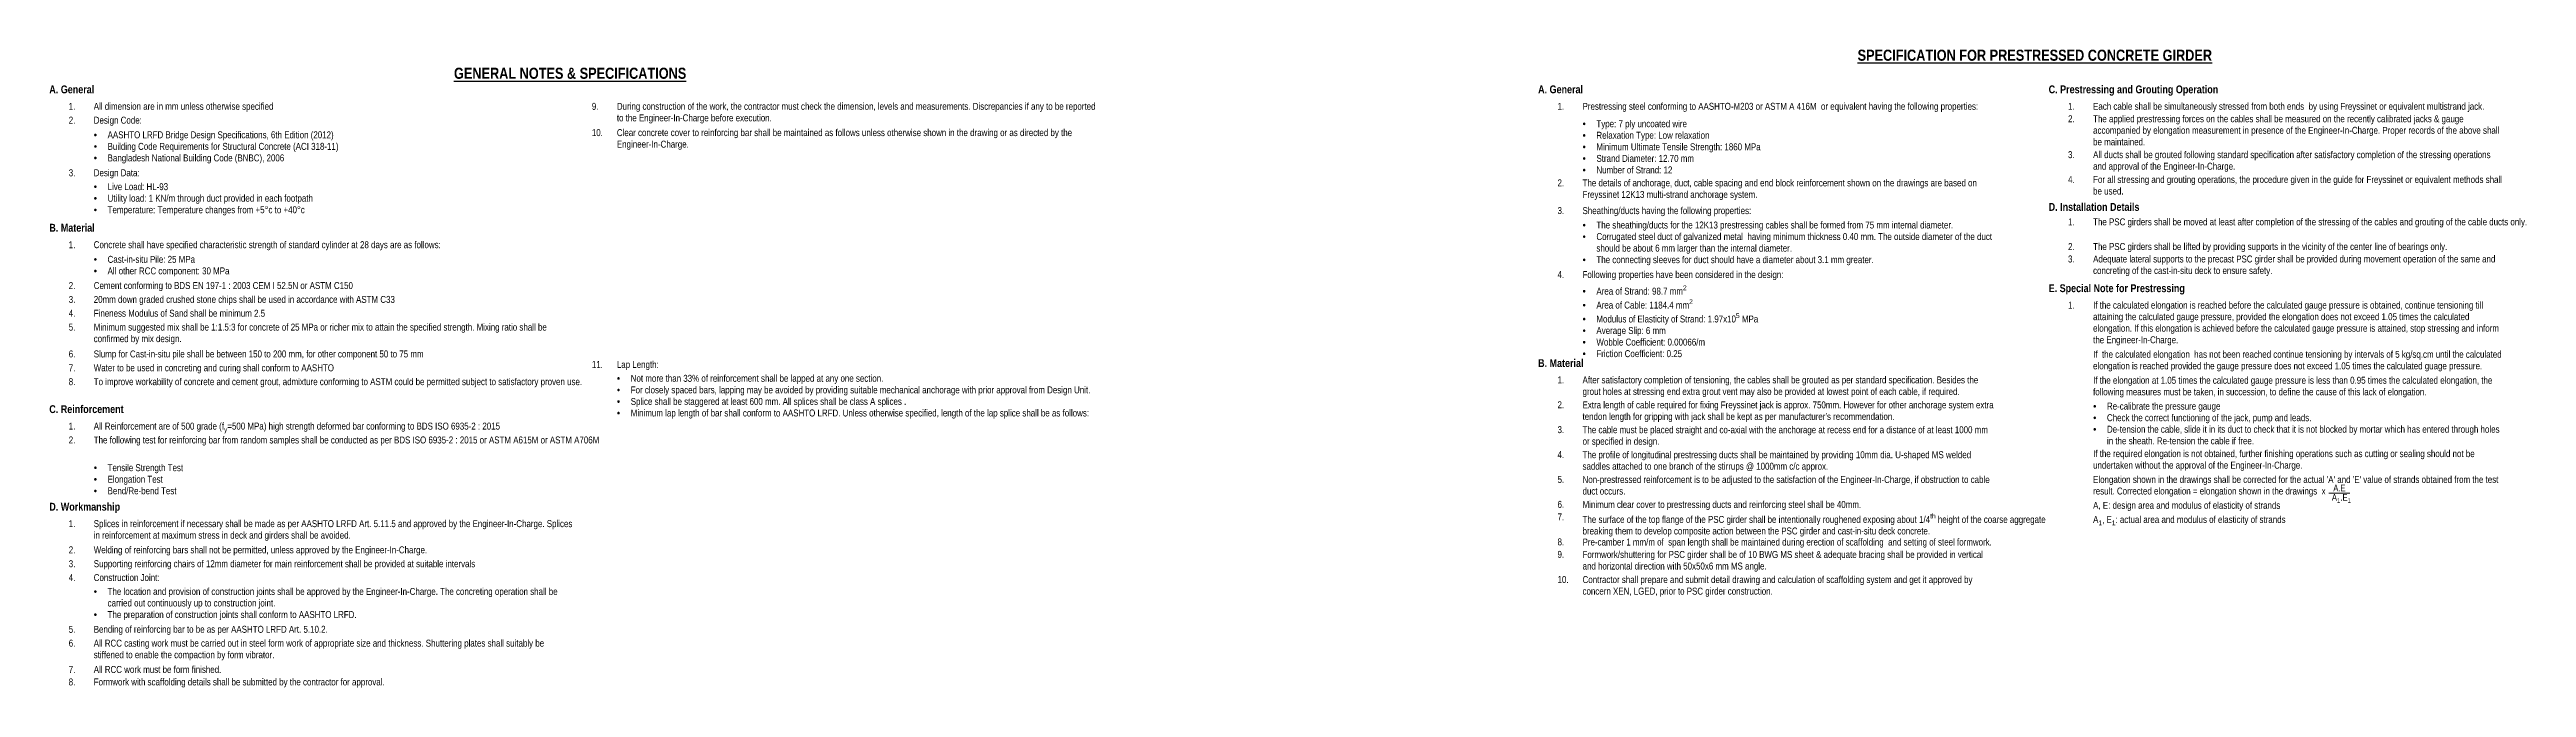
# Model space of a CAD drawing. Header units: millimetres. Extents: x 105 to 209081, y -582 to 17080.
# Drawn here: x 105 to 998, y 23 to 253 of the extents above; entities that cross this region are included whole.
import ezdxf

# ---------------------------------------------------------------- set-up
doc = ezdxf.new("R2010")
doc.units = ezdxf.units.MM
doc.layers.add('Text', color=7, linetype='Continuous')
doc.layers.add('Text @ 1', color=7, linetype='Continuous')
doc.styles.add('SWIS_B_N', font='ARIALNB.TTF', dxfattribs={"height": 2.5})
doc.styles.add('SWIS_R_N', font='ARIALN.TTF', dxfattribs={"height": 2.5})

msp = doc.modelspace()

# ---------------------------------------------------------------- linework, layer by layer
at = {"layer": 'Text', "lineweight": 13}
msp.add_line((927.06, 93.05), (934.62, 93.05), dxfattribs=at)

# ---------------------------------------------------------------- texts
at = {"layer": 'Text @ 1'}
for s, width, insert, char_height, attachment_point, style in [('{\\LSPECIFICATION FOR PRESTRESSED CONCRETE GIRDER }', 156.3803, (821.04, 251.03), 4, 5, 'SWIS_B_N'), ('{\\LGENERAL NOTES & SPECIFICATIONS}', 92.3181, (293, 244.52), 4, 5, 'SWIS_B_N'), ('A. General', 98.873, (105.24, 240.15), 2.825, 1, 'SWIS_B_N'), ('1.', 7.7824, (112.24, 233.87), 2.5, 1, 'SWIS_R_N'), ('All dimension are in mm unless otherwise specified', 172.5787, (121.26, 233.87), 2.5, 1, 'SWIS_R_N'), ('9.', 7.7824, (300.83, 233.87), 2.5, 1, 'SWIS_R_N'), ('During construction of the work, the contractor must check the dimension, levels and measurements. Discrepancies if any to be reported to the Engineer-In-Charge before execution.    ', 172.5787, (309.85, 233.87), 2.5, 1, 'SWIS_R_N'), ('A. General', 98.873, (641.97, 240.15), 2.825, 1, 'SWIS_B_N'), ('1.', 7.7824, (648.97, 233.87), 2.5, 1, 'SWIS_R_N'), ('{\\C7;Prestressing steel conforming to AASHTO-M203 or ASTM A 416M  or equivalent having the following properties: }', 148.2477, (657.99, 233.87), 2.5, 1, 'SWIS_R_N'), ('C. {\\fSwis721 Cn BT|b1|i0|c0|p34;\\C7;Prestressing and Grouting Operation}', 98.873, (826.03, 240.15), 2.825, 1, 'SWIS_B_N'), ('1.', 7.7824, (833.03, 233.87), 2.5, 1, 'SWIS_R_N'), ('{\\C7;Each cable shall be simultaneously stressed from both ends  by using Freyssinet or equivalent multistrand jack.\\P  }', 148.233, (842.05, 233.87), 2.5, 1, 'SWIS_R_N'), ('2.', 7.7824, (112.24, 228.87), 2.5, 1, 'SWIS_R_N'), ('\\pi-7.5,l7.5,t5,7.5;{\\fSymbol|b0|i0|c2|p18;·^I}AASHTO LRFD Bridge Design Specifications, 6th Edition (2012) \\P{\\fSymbol|b0|i0|c2|p18;·^I}Building Code Requirements for Structural Concrete (ACI 318-11) \\P{\\fSymbol|b0|i0|c2|p18;·^I}Bangladesh National Building Code (BNBC), 2006 ', 172.5787, (121.26, 223.59), 2.5, 1, 'SWIS_R_N'), ('Design Code:', 172.5787, (121.26, 228.87), 2.5, 1, 'SWIS_R_N'), ('10.', 7.7824, (300.83, 224.38), 2.5, 1, 'SWIS_R_N'), ('Clear concrete cover to reinforcing bar shall be maintained as follows unless otherwise shown in the drawing or as directed by the Engineer-In-Charge. ', 172.5787, (309.85, 224.38), 2.5, 1, 'SWIS_R_N'), ('\\pi-72.5,l72.5,t5;{\\fSymbol|b0|i0|c2|p18;\\C7;·^I}Type: 7 ply uncoated wire \\P\\pi-7.5,l7.5,t5,7.5;{\\fSymbol|b0|i0|c2|p18;·^I}Relaxation Type: Low relaxation \\P{\\fSymbol|b0|i0|c2|p18;·^I}Minimum Ultimate Tensile Strength: 1860 MPa \\P{\\fSymbol|b0|i0|c2|p18;·^I}Strand Diameter: 12.70 mm \\P{\\fSymbol|b0|i0|c2|p18;·^I}Number of Strand: 12', 172.5787, (657.99, 227.59), 2.5, 1, 'SWIS_R_N'), ('2.', 7.7824, (833.03, 229.38), 2.5, 1, 'SWIS_R_N'), ('{\\C7;The applied prestressing forces on the cables shall be measured on the recently calibrated jacks & gauge accompanied by elongation measurement in presence of the Engineer-In-Charge. Proper records of the above shall be maintained.}', 148.233, (842.05, 229.38), 2.5, 1, 'SWIS_R_N'), ('3.', 7.7824, (833.03, 216.43), 2.5, 1, 'SWIS_R_N'), ('{\\C7;All ducts shall be grouted following standard specification after satisfactory completion of the stressing operations and approval of the Engineer-In-Charge.}', 148.233, (842.05, 216.43), 2.5, 1, 'SWIS_R_N'), ('3.', 7.7824, (112.24, 209.89), 2.5, 1, 'SWIS_R_N'), ('Design Data:', 172.5787, (121.26, 209.89), 2.5, 1, 'SWIS_R_N'), ('2.', 7.7824, (648.97, 206.25), 2.5, 1, 'SWIS_R_N'), ('{\\C7;The details of anchorage, duct, cable spacing and end block reinforcement shown on the drawings are based on Freyssinet 12K13 multi-strand anchorage system. }', 148.1938, (657.99, 206.25), 2.5, 1, 'SWIS_R_N'), ('4.', 7.7824, (833.03, 207.47), 2.5, 1, 'SWIS_R_N'), ('{\\C7;For all stressing and grouting operations, the procedure given in the guide for Freyssinet or equivalent methods shall be used.}', 148.233, (842.05, 207.47), 2.5, 1, 'SWIS_R_N'), ('\\pi-5,l5,t5,7.5;{\\fSymbol|b0|i0|c2|p18;·^I}Live Load: HL-93\\P{\\fSymbol|b0|i0|c2|p18;·^I}Utility load: 1 KN/m through duct provided in each footpath\\P{\\fSymbol|b0|i0|c2|p18;·^I}Temperature: Temperature changes from +5°c to +40°c  ', 172.5787, (121.26, 204.89), 2.5, 1, 'SWIS_R_N'), ('D. {\\fSwis721 Cn BT|b1|i0|c0|p34;\\C7;Installation Details }', 98.873, (826.03, 197.74), 2.825, 1, 'SWIS_B_N'), ('B. Material', 98.873, (105.24, 190.23), 2.825, 1, 'SWIS_B_N'), ('3.', 7.7824, (648.97, 196.28), 2.5, 1, 'SWIS_R_N'), ('{\\C7;Sheathing/ducts having the following properties:}', 148.1938, (657.99, 196.24), 2.5, 1, 'SWIS_R_N'), ('\\pi-5,l5,t5,7.5;{\\fSymbol|b0|i0|c2|p18;·^I}The sheathing/ducts for the 12K13 prestressing cables shall be formed from 75 mm internal diameter.\\P{\\fSymbol|b0|i0|c2|p18;·^I}Corrugated steel duct of galvanized metal  having minimum thickness 0.40 mm. The outside diameter of the duct \\P\\pi0,t7.5;should be about 6 mm larger than the internal diameter.\\P\\pi-5,t5,7.5;{\\fSymbol|b0|i0|c2|p18;·^I}The connecting sleeves for duct should have a diameter about 3.1 mm greater.', 149.7865, (657.99, 191.05), 2.5, 1, 'SWIS_R_N'), ('1.', 7.7824, (833.03, 192.19), 2.5, 1, 'SWIS_R_N'), ('{\\C7;The PSC girders shall be moved at least after completion of the stressing of the cables and grouting of the cable ducts only.}', 148.233, (842.05, 192.19), 2.5, 1, 'SWIS_R_N'), ('1.', 7.7824, (112.24, 183.95), 2.5, 1, 'SWIS_R_N'), ('\\pi-5,l5,t5,7.5;{\\fSymbol|b0|i0|c2|p18;·^I}Cast-in-situ Pile: 25 MPa\\P{\\fSymbol|b0|i0|c2|p18;·^I}All other RCC component: 30 MPa ', 172.5787, (121.26, 178.67), 2.5, 1, 'SWIS_R_N'), ('Concrete shall have specified characteristic strength of standard cylinder at 28 days are as follows:', 172.5787, (121.26, 183.95), 2.5, 1, 'SWIS_R_N'), ('3.', 7.7824, (833.03, 178.8), 2.5, 1, 'SWIS_R_N'), ('2.', 7.7824, (833.03, 183.29), 2.5, 1, 'SWIS_R_N'), ('{\\C7;Adequate lateral supports to the precast PSC girder shall be provided during movement operation of the same and concreting of the cast-in-situ deck to ensure safety.}', 148.233, (842.05, 178.8), 2.5, 1, 'SWIS_R_N'), ('{\\C7;The PSC girders shall be lifted by providing supports in the vicinity of the center line of bearings only.}', 148.233, (842.05, 183.29), 2.5, 1, 'SWIS_R_N'), ('4.', 7.7824, (648.97, 173.17), 2.5, 1, 'SWIS_R_N'), ('{\\C7;Following properties have been considered in the design:}', 172.5787, (657.99, 173.17), 2.5, 1, 'SWIS_R_N'), ('3.', 7.7824, (112.24, 164.22), 2.5, 1, 'SWIS_R_N'), ('2.', 7.7824, (112.24, 169.22), 2.5, 1, 'SWIS_R_N'), ('Cement conforming to BDS EN 197-1 : 2003 CEM I 52.5N or ASTM C150 ', 172.5787, (121.26, 169.22), 2.5, 1, 'SWIS_R_N'), ('20mm down graded crushed stone chips shall be used in accordance with ASTM C33', 172.5787, (121.26, 164.22), 2.5, 1, 'SWIS_R_N'), ('\\A1;\\pi-5,l5,t5;{\\fSymbol|b0|i0|c2|p18;\\C7;·^I}Area of Strand: 98.7 mm{\\H0.7x;\\S2^ ;\\H1.4286x;\\P\\pt5,7.5;\\fSymbol|b0|i0|c2|p18;·^I\\fArial Narrow|b0|i0|c0|p34;Area of Cable: 1184.4 mm\\H0.7x;\\S2^ ;\\H1.4286x;\\P\\fSymbol|b0|i0|c2|p18;·^I\\fArial Narrow|b0|i0|c0|p34;Modulus of Elasticity of Strand: 1.97x10\\H0.7x;\\S5^ ;\\H1.4286x; MPa\\P\\fSymbol|b0|i0|c2|p18;\\H0.99998x;·^I\\fArial Narrow|b0|i0|c0|p34;Average Slip: 6 mm\\P\\fSymbol|b0|i0|c2|p18;·^I\\fArial Narrow|b0|i0|c0|p34;Wobble Coefficient: 0.00066/m\\P\\fSymbol|b0|i0|c2|p18;·^I\\fArial Narrow|b0|i0|c0|p34;Friction Coefficient: 0.25}', 147.9419, (657.99, 168.04), 2.5, 1, 'SWIS_R_N'), ('E. {\\fSwis721 Cn BT|b1|i0|c0|p34;\\C7;Special Note for Prestressing\\P }', 98.873, (826.03, 168.42), 2.825, 1, 'SWIS_B_N'), ('1.', 7.7824, (833.03, 162.15), 2.5, 1, 'SWIS_R_N'), ('{\\C7;If the calculated elongation is reached before the calculated gauge pressure is obtained, continue tensioning till attaining the calculated gauge pressure, provided the elongation does not exceed 1.05 times the calculated elongation. If this elongation is achieved before the calculated gauge pressure is attained, stop stressing and inform the Engineer-In-Charge.}', 148.233, (842.05, 162.15), 2.5, 1, 'SWIS_R_N'), ('4.', 7.7824, (112.24, 159.22), 2.5, 1, 'SWIS_R_N'), ('5.', 7.7824, (112.24, 154.22), 2.5, 1, 'SWIS_R_N'), ('Minimum suggested mix shall be 1:1.5:3 for concrete of 25 MPa or richer mix to attain the specified strength. Mixing ratio shall be confirmed by mix design.', 172.5787, (121.26, 154.22), 2.5, 1, 'SWIS_R_N'), ('Fineness Modulus of Sand shall be minimum 2.5', 172.5787, (121.26, 159.22), 2.5, 1, 'SWIS_R_N'), ('6.', 7.7824, (112.24, 144.54), 2.5, 1, 'SWIS_R_N'), ('Slump for Cast-in-situ pile shall be between 150 to 200 mm, for other component 50 to 75 mm', 172.5787, (121.26, 144.54), 2.5, 1, 'SWIS_R_N'), ('{\\C7;If  the calculated elongation  has not been reached continue tensioning by intervals of 5 kg/sq.cm until the calculated elongation is reached provided the gauge pressure does not exceed 1.05 times the calculated guage pressure.}', 148.233, (842.05, 144.41), 2.5, 1, 'SWIS_R_N'), ('8.', 7.7824, (112.24, 134.54), 2.5, 1, 'SWIS_R_N'), ('7.', 7.7824, (112.24, 139.54), 2.5, 1, 'SWIS_R_N'), ('Water to be used in concreting and curing shall conform to AASHTO ', 172.5787, (121.26, 139.54), 2.5, 1, 'SWIS_R_N'), ('To improve workability of concrete and cement grout, admixture conforming to ASTM could be permitted subject to satisfactory proven use.   ', 172.5787, (121.26, 134.54), 2.5, 1, 'SWIS_R_N'), ('11.', 7.7824, (300.83, 140.75), 2.5, 1, 'SWIS_R_N'), ('\\pi-5,l5,t5,7.5;{\\fSymbol|b0|i0|c2|p18;·^I}Not more than 33% of reinforcement shall be lapped at any one section.\\P{\\fSymbol|b0|i0|c2|p18;·^I}For closely spaced bars, lapping may be avoided by providing suitable mechanical anchorage with prior approval from Design Unit.\\P{\\fSymbol|b0|i0|c2|p18;·^I}Splice shall be staggered at least 600 mm. All splices shall be class A splices .\\P{\\fSymbol|b0|i0|c2|p18;·^I}Minimum lap length of bar shall conform to AASHTO LRFD. Unless otherwise specified, length of the lap splice shall be as follows: ', 172.5787, (309.85, 135.75), 2.5, 1, 'SWIS_R_N'), ('Lap Length: ', 172.5787, (309.85, 140.75), 2.5, 1, 'SWIS_R_N'), ('B. Material', 98.873, (641.97, 141.4), 2.825, 1, 'SWIS_B_N'), ('1.', 7.7824, (648.97, 135.17), 2.5, 1, 'SWIS_R_N'), ('{\\C7;After satisfactory completion of tensioning, the cables shall be grouted as per standard specification. Besides the grout holes at stressing end extra grout vent may also be provided at lowest point of each cable, if required.}', 148.2477, (657.99, 135.17), 2.5, 1, 'SWIS_R_N'), ('{\\C7;If the elongation at 1.05 times the calculated gauge pressure is less than 0.95 times the calculated elongation, the following measures must be taken, in succession, to define the cause of this lack of elongation.}', 148.233, (842.05, 135.04), 2.5, 1, 'SWIS_R_N'), ('2.', 7.7824, (648.97, 126.21), 2.5, 1, 'SWIS_R_N'), ("{\\C7;Extra length of cable required for fixing Freyssinet jack is approx. 750mm. However for other anchorage system extra tendon length for gripping with jack shall be kept as per manufacturer's recommendation.}", 148.1938, (657.99, 126.16), 2.5, 1, 'SWIS_R_N'), ('\\pi-5,l5,t5,7.5;{\\fSymbol|b0|i0|c2|p18;\\C7;·^I}Re-calibrate the pressure gauge\\P{\\fSymbol|b0|i0|c2|p18;·^I}Check the correct functioning of the jack, pump and leads.\\P{\\fSymbol|b0|i0|c2|p18;·^I}De-tension the cable, slide it in its duct to check that it is not blocked by mortar which has entered through holes \\P\\pi0,t7.5;in the sheath. Re-tension the cable if free.', 147.9419, (842.05, 125.71), 2.5, 1, 'SWIS_R_N'), ('C. Reinforcement', 98.873, (105.24, 124.79), 2.825, 1, 'SWIS_B_N'), ('1.', 7.7824, (112.24, 118.51), 2.5, 1, 'SWIS_R_N'), ('\\A1;All Reinforcement are of 500 grade (f{\\H0.7x;\\S^ y;}=500 MPa) high strength deformed bar conforming to BDS ISO 6935-2 : 2015 ', 172.5787, (121.26, 118.51), 2.5, 1, 'SWIS_R_N'), ('3.', 7.7824, (648.97, 117.24), 2.5, 1, 'SWIS_R_N'), ('{\\C7;The cable must be placed straight and co-axial with the anchorage at recess end for a distance of at least 1000 mm or specified in design.}', 148.1938, (657.99, 117.2), 2.5, 1, 'SWIS_R_N'), ('2.', 7.7824, (112.24, 113.51), 2.5, 1, 'SWIS_R_N'), ('The following test for reinforcing bar from random samples shall be conducted as per BDS ISO 6935-2 : 2015 or ASTM A615M or ASTM A706M ', 172.5787, (121.26, 113.51), 2.5, 1, 'SWIS_R_N'), ('4.', 7.7824, (648.97, 108.23), 2.5, 1, 'SWIS_R_N'), ('{\\C7;The profile of longitudinal prestressing ducts shall be maintained by providing 10mm dia. U-shaped MS welded saddles attached to one branch of the stirrups @ 1000mm c/c approx.\\P }', 148.1938, (657.99, 108.19), 2.5, 1, 'SWIS_R_N'), ('{\\C7;If the required elongation is not obtained, further finishing operations such as cutting or sealing should not be undertaken without the approval of the Engineer-In-Charge.}', 148.233, (842.05, 108.58), 2.5, 1, 'SWIS_R_N'), ('\\pi-5,l5,t5,7.5;{\\fSymbol|b0|i0|c2|p18;·^I}Tensile Strength Test\\P{\\fSymbol|b0|i0|c2|p18;·^I}Elongation Test\\P{\\fSymbol|b0|i0|c2|p18;·^I}Bend/Re-bend Test', 172.5787, (121.26, 103.51), 2.5, 1, 'SWIS_R_N'), ('5.', 7.7824, (648.97, 99.28), 2.5, 1, 'SWIS_R_N'), ('{\\C7;Non-prestressed reinforcement is to be adjusted to the satisfaction of the Engineer-In-Charge, if obstruction to cable duct occurs.}', 148.1938, (657.99, 99.24), 2.5, 1, 'SWIS_R_N'), ("{\\C7;Elongation shown in the drawings shall be corrected for the actual 'A' and 'E' value of strands obtained from the test result. Corrected elongation = elongation shown in the drawings  x }", 148.233, (842.05, 99.26), 2.5, 1, 'SWIS_R_N'), ('D. Workmanship', 98.873, (105.24, 89.59), 2.825, 1, 'SWIS_B_N'), ('6.', 7.7824, (648.97, 90.28), 2.5, 1, 'SWIS_R_N'), ('{\\C7;Minimum clear cover to prestressing ducts and reinforcing steel shall be 40mm.}', 148.1938, (657.99, 90.24), 2.5, 1, 'SWIS_R_N'), ('{\\C7;A, E: design area and modulus of elasticity of strands}', 148.233, (842.05, 89.93), 2.5, 1, 'SWIS_R_N'), ('\\A1;{\\C7;A\\H0.7x;\\S^ 1;\\H1.4286x;.E\\H0.7x;\\S^ 1;}', 148.233, (928.14, 92.76), 2.375, 1, 'SWIS_R_N'), ('{\\C7; A.E}', 148.233, (927.9, 96.11), 2.375, 1, 'SWIS_R_N'), ('1.', 7.7824, (112.24, 83.32), 2.5, 1, 'SWIS_R_N'), ('Splices in reinforcement if necessary shall be made as per AASHTO LRFD Art. 5.11.5 and approved by the Engineer-In-Charge. Splices in reinforcement at maximum stress in deck and girders shall be avoided. ', 172.5787, (121.26, 83.32), 2.5, 1, 'SWIS_R_N'), ('7.', 7.7824, (648.97, 85.74), 2.5, 1, 'SWIS_R_N'), ('\\A1;{\\C7;The surface of the top flange of the PSC girder shall be intentionally roughened exposing about 1/4\\H0.7x;\\Sth^ ;\\H1.4286x; height of the coarse aggregate breaking them to develop composite action between the PSC girder and cast-in-situ deck concrete.\\P \\P }', 148.1938, (657.99, 85.7), 2.5, 1, 'SWIS_R_N'), ('\\A1;{\\C7;A\\H0.7x;\\S^ 1;\\H1.4286x;, E\\H0.7x;\\S^ 1;\\H1.4286x;: actual area and modulus of elasticity of strands}', 148.233, (842.05, 84.83), 2.5, 1, 'SWIS_R_N'), ('2.', 7.7824, (112.24, 73.87), 2.5, 1, 'SWIS_R_N'), ('Welding of reinforcing bars shall not be permitted, unless approved by the Engineer-In-Charge. ', 172.5787, (121.26, 73.87), 2.5, 1, 'SWIS_R_N'), ('8.', 7.7824, (648.97, 76.73), 2.5, 1, 'SWIS_R_N'), ('9.', 7.7824, (648.97, 72.24), 2.5, 1, 'SWIS_R_N'), ('{\\C7;Formwork/shuttering for PSC girder shall be of 10 BWG MS sheet & adequate bracing shall be provided in vertical and horizontal direction with 50x50x6 mm MS angle. }', 148.1938, (657.99, 72.2), 2.5, 1, 'SWIS_R_N'), ('{\\C7;Pre-camber 1 mm/m of  span length shall be maintained during erection of scaffolding  and setting of steel formwork.}', 148.1938, (657.99, 76.69), 2.5, 1, 'SWIS_R_N'), ('4.', 7.7824, (112.24, 63.87), 2.5, 1, 'SWIS_R_N'), ('3.', 7.7824, (112.24, 68.87), 2.5, 1, 'SWIS_R_N'), ('Supporting reinforcing chairs of 12mm diameter for main reinforcement shall be provided at suitable intervals ', 172.5787, (121.26, 68.87), 2.5, 1, 'SWIS_R_N'), ('Construction Joint: ', 172.5787, (121.26, 63.87), 2.5, 1, 'SWIS_R_N'), ('10.', 7.7824, (648.97, 63.18), 2.5, 1, 'SWIS_R_N'), ('{\\C7;Contractor shall prepare and submit detail drawing and calculation of scaffolding system and get it approved by concern XEN, LGED, prior to PSC girder construction.}', 148.1938, (657.99, 63.14), 2.5, 1, 'SWIS_R_N'), ('\\pi-5,l5,t5,7.5;{\\fSymbol|b0|i0|c2|p18;·^I}The location and provision of construction joints shall be approved by the Engineer-In-Charge. The concreting operation shall be \\P\\pi0,t7.5;carried out continuously up to construction joint.\\P\\pi-5,t5,7.5;{\\fSymbol|b0|i0|c2|p18;·^I}The preparation of construction joints shall conform to AASHTO LRFD. ', 172.5787, (121.26, 58.87), 2.5, 1, 'SWIS_R_N'), ('5.', 7.7824, (112.24, 45.21), 2.5, 1, 'SWIS_R_N'), ('Bending of reinforcing bar to be as per AASHTO LRFD Art. 5.10.2. ', 172.5787, (121.26, 45.21), 2.5, 1, 'SWIS_R_N'), ('6.', 7.7824, (112.24, 40.21), 2.5, 1, 'SWIS_R_N'), ('All RCC casting work must be carried out in steel form work of appropriate size and thickness. Shuttering plates shall suitably be stiffened to enable the compaction by form vibrator. ', 172.5787, (121.26, 40.21), 2.5, 1, 'SWIS_R_N'), ('7.', 7.7824, (112.24, 30.72), 2.5, 1, 'SWIS_R_N'), ('All RCC work must be form finished. ', 172.5787, (121.26, 30.72), 2.5, 1, 'SWIS_R_N'), ('8.', 7.7824, (112.24, 26.22), 2.5, 1, 'SWIS_R_N'), ('Formwork with scaffolding details shall be submitted by the contractor for approval. ', 172.5787, (121.26, 26.22), 2.5, 1, 'SWIS_R_N')]:
    msp.add_mtext_dynamic_manual_height_columns(s, width=width, gutter_width=15, heights=[0], dxfattribs=dict(at, insert=insert, char_height=char_height, attachment_point=attachment_point, style=style))

doc.saveas('drawing.dxf')
